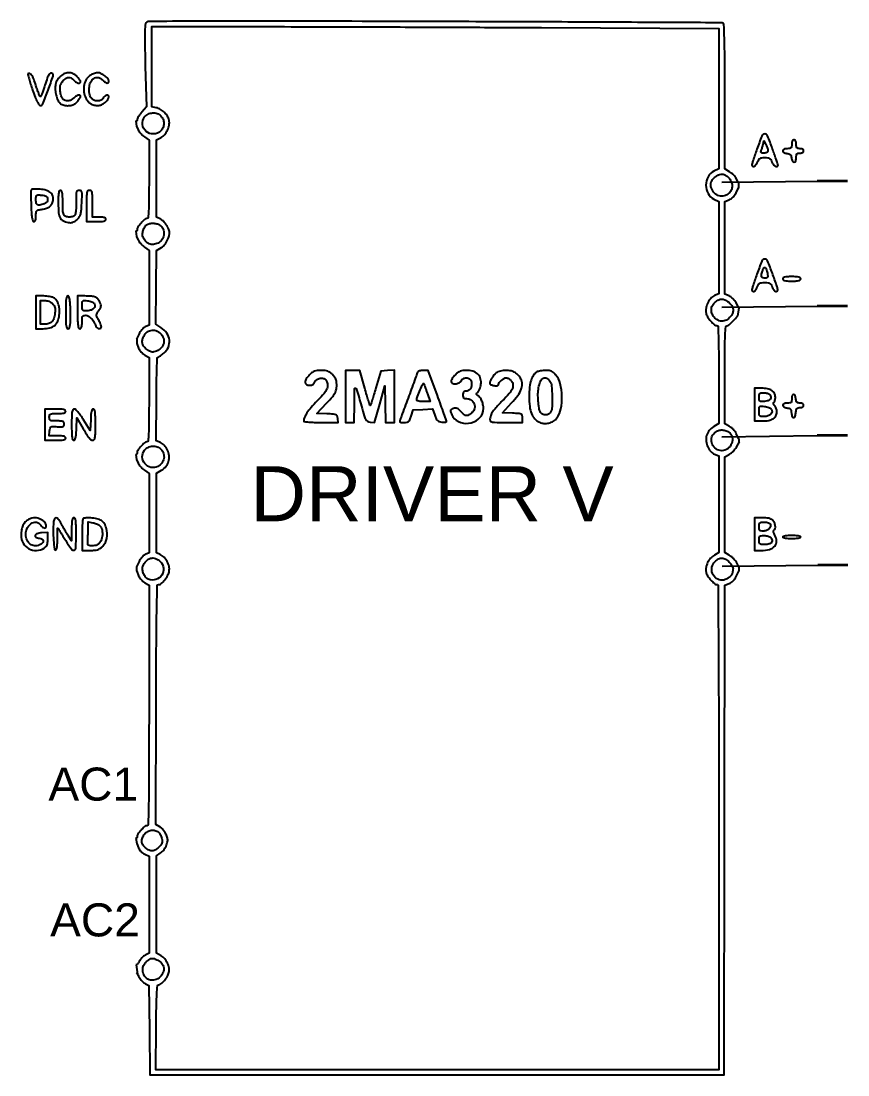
# Model space of a CAD drawing. Header units: millimetres. Extents: x 357084 to 357504, y 509210 to 509507.
# Drawn here: x 357382.76 to 357414.16, y 509431.54 to 509471.55 of the extents above; entities that cross this region are included whole.
import ezdxf

# ---------------------------------------------------------------- set-up
doc = ezdxf.new("R2010")
doc.units = ezdxf.units.MM
doc.layers.add('PDF_Geometría', color=7, linetype='Continuous')
doc.styles.get("Standard").update_dxf_attribs({"font": 'arial.ttf'})

msp = doc.modelspace()

# ---------------------------------------------------------------- linework, layer by layer
for p, q in [((357387.115, 509467.75), (357387.149, 509467.551)), ((357409.364, 509465.429), (357412.987, 509465.471)), ((357410.005, 509465.432), (357410.005, 509465.199)), ((357387.117, 509463.57), (357387.14, 509463.37)), ((357409.364, 509460.686), (357412.987, 509460.727)), ((357410.016, 509460.658), (357409.958, 509460.345)), ((357387.157, 509459.495), (357387.157, 509459.294)), ((357409.369, 509455.768), (357412.992, 509455.809)), ((357410.012, 509455.687), (357410.012, 509455.578)), ((357410.012, 509455.578), (357410.043, 509455.574)), ((357387.117, 509455.096), (357387.149, 509454.896)), ((357409.386, 509450.853), (357413.009, 509450.894)), ((357387.146, 509450.829), (357387.138, 509450.659)), ((357410.014, 509450.837), (357410.014, 509450.661)), ((357387.117, 509440.52), (357387.153, 509440.321)), ((357387.136, 509435.718), (357387.184, 509435.358))]:
    msp.add_line(p, q)
for points in [[(357387.507, 509471.479, 0.160916), (357387.472, 509471.388, 0.009308), (357387.461, 509471.086, 0.008987), (357387.461, 509470.626, 0.002015), (357387.479, 509469.841), (357387.521, 509468.288), (357387.344, 509468.087, 0.018689), (357387.276, 509468.004, 0.022294), (357387.219, 509467.92, 0.021778), (357387.177, 509467.847, 0.117924), (357387.167, 509467.803, -0.409872), (357387.115, 509467.75, -0.000905)], [(357410.005, 509465.432), (357409.986, 509465.432), (357409.916, 509465.573, 0.053105), (357409.876, 509465.635, 0.025672), (357409.813, 509465.706, 0.025121), (357409.74, 509465.774, 0.032891), (357409.666, 509465.827), (357409.486, 509465.941), (357409.484, 509468.696, 0.001055), (357409.48, 509470.101, 0.005298), (357409.467, 509470.886, 0.002645), (357409.45, 509471.422, 0.319047), (357409.411, 509471.474, 0.073521), (357409.352, 509471.483, 0.000013), (357406.165, 509471.499, 0.000306), (357402.636, 509471.515, 0.000185), (357398.459, 509471.529, 0.000197), (357392.188, 509471.546, 0.001728), (357389.408, 509471.543, 0.000579), (357387.621, 509471.533, 0.221295), (357387.507, 509471.479, 0.160916)], [(357387.149, 509467.551), (357387.211, 509467.413, 0.051225), (357387.247, 509467.352, 0.023404), (357387.306, 509467.279, 0.022886), (357387.376, 509467.207, 0.029204), (357387.446, 509467.148), (357387.619, 509467.021), (357387.619, 509465.534, -0.001722), (357387.616, 509464.725, -0.011673), (357387.604, 509464.326, -0.015112), (357387.584, 509464.088, -0.381198), (357387.539, 509464.048, 0.187522), (357387.451, 509464.014, 0.028394), (357387.317, 509463.876, 0.029799), (357387.198, 509463.722, 0.15027), (357387.167, 509463.62, -0.410093), (357387.117, 509463.57, -0.000787)], [(357410.016, 509460.658), (357409.911, 509460.852, 0.043264), (357409.859, 509460.931, 0.03246), (357409.79, 509461.009, 0.033194), (357409.714, 509461.073, 0.062236), (357409.644, 509461.113), (357409.481, 509461.181), (357409.481, 509462.941), (357409.481, 509464.701), (357409.649, 509464.765, 0.061405), (357409.725, 509464.804, 0.045727), (357409.798, 509464.865, 0.043224), (357409.862, 509464.943, 0.041029), (357409.914, 509465.031), (357410.005, 509465.222)], [(357387.14, 509463.37), (357387.149, 509463.37), (357387.211, 509463.233, 0.051281), (357387.248, 509463.171, 0.023397), (357387.306, 509463.098, 0.022877), (357387.376, 509463.027, 0.029164), (357387.446, 509462.968), (357387.619, 509462.84), (357387.619, 509461.42), (357387.619, 509459.999), (357387.477, 509459.934, 0.069647), (357387.416, 509459.895, 0.033319), (357387.349, 509459.83, 0.032227), (357387.288, 509459.752, 0.039538), (357387.241, 509459.671), (357387.146, 509459.473)], [(357410.012, 509455.687), (357410.011, 509455.687), (357409.918, 509455.882, 0.045212), (357409.87, 509455.964, 0.031174), (357409.802, 509456.046, 0.031518), (357409.726, 509456.118, 0.054344), (357409.653, 509456.166), (357409.481, 509456.255), (357409.481, 509458.118, -0.001358), (357409.484, 509459.132, -0.009223), (357409.496, 509459.633, -0.00968), (357409.515, 509459.939, -0.390671), (357409.56, 509459.981, 0.188227), (357409.644, 509460.013, 0.017192), (357409.807, 509460.174, 0.017741), (357409.958, 509460.345, 0.02673), (357409.967, 509460.357, -0.412156)], [(357387.153, 509459.302), (357387.224, 509459.132, 0.050196), (357387.263, 509459.06, 0.031296), (357387.321, 509458.983, 0.031231), (357387.389, 509458.915, 0.048511), (357387.457, 509458.866), (357387.619, 509458.77), (357387.619, 509457.172, -0.001588), (357387.616, 509456.3, -0.010875), (357387.604, 509455.871, -0.013342), (357387.584, 509455.615, -0.384297), (357387.539, 509455.574, 0.187507), (357387.451, 509455.54, 0.028346), (357387.317, 509455.402, 0.029747), (357387.198, 509455.249, 0.150385), (357387.167, 509455.146, -0.409536), (357387.117, 509455.096, -0.000775)], [(357410.018, 509450.829), (357409.921, 509451, 0.041418), (357409.871, 509451.073, 0.025618), (357409.802, 509451.149, 0.025618), (357409.725, 509451.219, 0.041418), (357409.653, 509451.268), (357409.482, 509451.365), (357409.482, 509453.186), (357409.481, 509455.006), (357409.644, 509455.09, 0.051967), (357409.715, 509455.137, 0.02661), (357409.794, 509455.209, 0.026123), (357409.868, 509455.292, 0.0355), (357409.925, 509455.374), (357410.043, 509455.574)], [(357387.145, 509454.896), (357387.149, 509454.896), (357387.211, 509454.759, 0.051281), (357387.248, 509454.697, 0.023397), (357387.306, 509454.624, 0.022877), (357387.376, 509454.553, 0.029164), (357387.446, 509454.494), (357387.619, 509454.367), (357387.619, 509452.861), (357387.619, 509451.355), (357387.477, 509451.291, 0.069647), (357387.416, 509451.252, 0.033319), (357387.349, 509451.187, 0.032227), (357387.288, 509451.108, 0.039538), (357387.241, 509451.028), (357387.146, 509450.829), (357387.138, 509450.829, 0.000508)], [(357387.138, 509450.659), (357387.153, 509450.659), (357387.224, 509450.488, 0.050196), (357387.263, 509450.416, 0.031296), (357387.321, 509450.34, 0.031231), (357387.389, 509450.271, 0.048511), (357387.457, 509450.222), (357387.619, 509450.127), (357387.619, 509445.563, -0.000515), (357387.616, 509443.026, -0.003851), (357387.604, 509441.822, -0.001904), (357387.588, 509441.047, -0.406886), (357387.539, 509440.999, 0.187522), (357387.451, 509440.965, 0.028394), (357387.317, 509440.827, 0.029799), (357387.198, 509440.673, 0.15027), (357387.167, 509440.571, -0.410538), (357387.117, 509440.52, -0.000653)], [(357387.136, 509435.426, -0.010155), (357387.161, 509435.392, -0.017424), (357387.205, 509435.323, -0.015975), (357387.246, 509435.248, 0.038833), (357387.293, 509435.173, 0.030989), (357387.354, 509435.099, 0.031928), (357387.42, 509435.037, 0.065816), (357387.48, 509435), (357387.617, 509434.937), (357387.632, 509433.237), (357387.647, 509431.537), (357398.55, 509431.537), (357409.453, 509431.537), (357409.468, 509440.831), (357409.482, 509450.126), (357409.649, 509450.189, 0.061505), (357409.725, 509450.229, 0.045677), (357409.798, 509450.29, 0.043173), (357409.862, 509450.368, 0.04103), (357409.914, 509450.456), (357410.011, 509450.659), (357410.014, 509450.659)], [(357387.151, 509440.321), (357387.153, 509440.321), (357387.223, 509440.154, 0.056959), (357387.261, 509440.084, 0.037626), (357387.32, 509440.014, 0.037687), (357387.388, 509439.954, 0.058235), (357387.455, 509439.914), (357387.619, 509439.842), (357387.619, 509438.001), (357387.619, 509436.16), (357387.473, 509436.082, 0.048844), (357387.411, 509436.04, 0.029074), (357387.346, 509435.98, 0.028899), (357387.287, 509435.912, 0.043802), (357387.245, 509435.846, -0.053762), (357387.187, 509435.757, -0.108305), (357387.136, 509435.718, -0.076711)]]:
    msp.add_lwpolyline(points, format="xyb")
for points in [[(357402.519, 509471.298), (357409.256, 509471.26), (357409.254, 509468.6), (357409.253, 509465.941), (357409.071, 509465.851, 0.153496), (357408.848, 509465.638, 0.126443), (357408.766, 509465.318, 0.126667), (357408.848, 509464.999, 0.154288), (357409.071, 509464.787), (357409.253, 509464.698), (357409.254, 509462.946), (357409.256, 509461.195), (357409.091, 509461.122, 0.105079), (357408.947, 509461.018, 0.071751), (357408.834, 509460.849, 0.069993), (357408.77, 509460.651, 0.088913), (357408.772, 509460.459, 0.096514), (357408.828, 509460.317, 0.040959), (357408.953, 509460.154, 0.03934), (357409.095, 509460.019, 0.171518), (357409.203, 509459.981, -0.404864), (357409.226, 509459.959, -0.000993), (357409.241, 509459.463, -0.004692), (357409.252, 509458.872, -0.002322), (357409.256, 509458.122), (357409.256, 509456.263), (357409.061, 509456.149, 0.089179), (357408.892, 509456.003, 0.099937), (357408.792, 509455.813, 0.098385), (357408.773, 509455.596, 0.08378), (357408.836, 509455.376, 0.037561), (357408.889, 509455.283, 0.041526), (357408.953, 509455.203, 0.044908), (357409.024, 509455.14, 0.067883), (357409.097, 509455.101), (357409.256, 509455.041), (357409.255, 509453.203), (357409.255, 509451.365), (357409.09, 509451.272, 0.078105), (357408.941, 509451.153, 0.07106), (357408.83, 509450.991, 0.072614), (357408.771, 509450.808, 0.088605), (357408.772, 509450.628, 0.09706), (357408.828, 509450.487, 0.0407), (357408.953, 509450.324, 0.039042), (357409.096, 509450.189, 0.171534), (357409.203, 509450.151, -0.412503), (357409.227, 509450.127, -0.000045), (357409.241, 509447.643, -0.000971), (357409.252, 509444.735, -0.000445), (357409.256, 509440.943), (357409.256, 509431.734), (357398.564, 509431.734), (357387.873, 509431.734), (357387.889, 509433.344, -0.00182), (357387.9, 509434.168, -0.00942), (357387.916, 509434.623, -0.007996), (357387.937, 509434.918, -0.389023), (357387.977, 509434.954, 0.181839), (357388.072, 509434.99, 0.036017), (357388.201, 509435.121, 0.038459), (357388.317, 509435.28, 0.080728), (357388.375, 509435.42, 0.099315), (357388.381, 509435.59, 0.067887), (357388.323, 509435.776, 0.066342), (357388.216, 509435.943, 0.084319), (357388.076, 509436.062), (357387.901, 509436.165), (357387.901, 509438.011), (357387.901, 509439.856), (357388.047, 509439.952, 0.086338), (357388.165, 509440.062, 0.051628), (357388.265, 509440.227, 0.052616), (357388.325, 509440.399, 0.13603), (357388.319, 509440.53, 0.025123), (357388.262, 509440.683, 0.048614), (357388.198, 509440.797, 0.05684), (357388.121, 509440.884, 0.051105), (357388.024, 509440.956), (357387.873, 509441.045), (357387.888, 509445.598, -0.000581), (357387.898, 509448.003, -0.003455), (357387.914, 509449.259, -0.00125), (357387.933, 509450.108, -0.407088), (357387.976, 509450.151, 0.18286), (357388.084, 509450.192, 0.043421), (357388.218, 509450.333, 0.044502), (357388.334, 509450.507, 0.087013), (357388.386, 509450.665, 0.095147), (357388.379, 509450.842, 0.067874), (357388.308, 509451.027, 0.067665), (357388.189, 509451.188, 0.093068), (357388.043, 509451.291), (357387.901, 509451.355), (357387.901, 509452.866), (357387.901, 509454.377), (357388.096, 509454.491, 0.089203), (357388.264, 509454.637, 0.099416), (357388.364, 509454.827, 0.0981), (357388.384, 509455.043, 0.084559), (357388.322, 509455.262, 0.039471), (357388.27, 509455.353, 0.038308), (357388.204, 509455.435, 0.040458), (357388.131, 509455.501, 0.064339), (357388.058, 509455.543), (357387.894, 509455.612), (357387.899, 509457.189, -0.002568), (357387.905, 509457.865, -0.006351), (357387.918, 509458.36, -0.002209), (357387.935, 509458.75, -0.307518), (357387.961, 509458.786, 0.06278), (357387.993, 509458.801, 0.009785), (357388.05, 509458.84, 0.010762), (357388.116, 509458.89, 0.009189), (357388.184, 509458.944, 0.115405), (357388.353, 509459.17, 0.133045), (357388.392, 509459.436, 0.12514), (357388.292, 509459.697, 0.09562), (357388.07, 509459.91), (357387.873, 509460.038), (357387.891, 509461.436), (357387.908, 509462.833), (357388.089, 509462.947, 0.049078), (357388.169, 509463.01, 0.040371), (357388.242, 509463.091, 0.039188), (357388.302, 509463.186, 0.03961), (357388.347, 509463.289, 0.021411), (357388.388, 509463.423, 0.074618), (357388.397, 509463.513, 0.075903), (357388.379, 509463.601, 0.022653), (357388.326, 509463.728, 0.040195), (357388.275, 509463.815, 0.030531), (357388.207, 509463.902, 0.031257), (357388.132, 509463.976, 0.060754), (357388.063, 509464.024), (357387.901, 509464.107), (357387.901, 509465.573), (357387.901, 509467.039), (357388.075, 509467.129, 0.096019), (357388.215, 509467.24, 0.06767), (357388.325, 509467.409, 0.067745), (357388.385, 509467.6, 0.096803), (357388.381, 509467.778, 0.086145), (357388.319, 509467.931, 0.057614), (357388.201, 509468.078, 0.057449), (357388.052, 509468.195, 0.083924), (357387.897, 509468.258), (357387.732, 509468.294), (357387.732, 509469.815), (357387.732, 509471.336), (357391.757, 509471.336, -0.000634), (357393.764, 509471.333, -0.000237), (357396.579, 509471.325, -0.000235), (357399.645, 509471.312, -0.000285)], [(357383.024, 509469.547, 0.268477), (357383.017, 509469.521, 0.003606), (357383.064, 509469.353, 0.009087), (357383.124, 509469.157, 0.005707), (357383.201, 509468.929, 0.00794), (357383.299, 509468.661, 0.023793), (357383.378, 509468.483, 0.029926), (357383.444, 509468.369, 0.251843), (357383.495, 509468.341, 0.306134), (357383.589, 509468.405, 0.00716), (357383.791, 509468.93, 0.00692), (357383.979, 509469.46, 0.349074), (357383.944, 509469.558, 0.228053), (357383.878, 509469.565, 0.16987), (357383.82, 509469.518, 0.054988), (357383.758, 509469.389, 0.007702), (357383.665, 509469.108, -0.007304), (357383.611, 509468.944, -0.011696), (357383.56, 509468.806, -0.005584), (357383.513, 509468.693, -0.300745), (357383.495, 509468.68, -0.300297), (357383.476, 509468.693, -0.005732), (357383.43, 509468.804, -0.011855), (357383.379, 509468.94, -0.007409), (357383.326, 509469.102, 0.01638), (357383.24, 509469.348, 0.056738), (357383.161, 509469.498, 0.136281), (357383.09, 509469.558, 0.314352)], [(357384.225, 509469.419, 0.033721), (357384.14, 509469.323, 0.070406), (357384.092, 509469.235, 0.065931), (357384.067, 509469.135, 0.026522), (357384.06, 509468.993, 0.045669), (357384.079, 509468.786, 0.053122), (357384.135, 509468.597, 0.060976), (357384.218, 509468.452, 0.142439), (357384.317, 509468.377, 0.068079), (357384.482, 509468.338, 0.071642), (357384.648, 509468.346, 0.077026), (357384.795, 509468.399, 0.101652), (357384.903, 509468.49, 0.014683), (357384.948, 509468.551, 0.018289), (357384.986, 509468.61, 0.016758), (357385.014, 509468.661, 0.117439), (357385.02, 509468.688, 0.302967), (357384.994, 509468.728, 0.161669), (357384.932, 509468.732, 0.087531), (357384.847, 509468.694, 0.059811), (357384.766, 509468.624, -0.093194), (357384.666, 509468.548, -0.098175), (357384.546, 509468.515, -0.106946), (357384.432, 509468.531, -0.131752), (357384.344, 509468.593, -0.071196), (357384.316, 509468.64, -0.023059), (357384.287, 509468.715, -0.022463), (357384.263, 509468.802, -0.02345), (357384.247, 509468.89, -0.032965), (357384.24, 509469.002, -0.062511), (357384.251, 509469.092, -0.065352), (357384.283, 509469.173, -0.039412), (357384.341, 509469.259, -0.062447), (357384.449, 509469.366, -0.139495), (357384.555, 509469.408, -0.153702), (357384.661, 509469.386, -0.08132), (357384.766, 509469.302, 0.059014), (357384.849, 509469.229, 0.097918), (357384.934, 509469.193, 0.185222), (357384.994, 509469.203, 0.267959), (357385.02, 509469.248, 0.130216), (357385.012, 509469.279, 0.023416), (357384.979, 509469.33, 0.023867), (357384.935, 509469.388, 0.01959), (357384.882, 509469.446, 0.090957), (357384.728, 509469.552, 0.116235), (357384.559, 509469.584, 0.110506), (357384.388, 509469.539, 0.076366)], [(357385.408, 509469.499, 0.129083), (357385.251, 509469.352, 0.086997), (357385.158, 509469.124, 0.081546), (357385.145, 509468.863, 0.091335), (357385.218, 509468.623, 0.056372), (357385.303, 509468.496, 0.081476), (357385.406, 509468.409, 0.080992), (357385.531, 509468.358, 0.055017), (357385.685, 509468.341, 0.110341), (357385.813, 509468.37, 0.059329), (357385.951, 509468.456, 0.060709), (357386.059, 509468.567, 0.164365), (357386.094, 509468.67, 0.224355), (357386.07, 509468.72, 0.229105), (357386.016, 509468.733, 0.125213), (357385.944, 509468.697, 0.075495), (357385.881, 509468.624, -0.134433), (357385.798, 509468.547, -0.105927), (357385.679, 509468.515, -0.100871), (357385.553, 509468.533, -0.110234), (357385.448, 509468.6, -0.137764), (357385.369, 509468.74, -0.063011), (357385.346, 509468.95, -0.062233), (357385.375, 509469.163, -0.117075), (357385.458, 509469.316, -0.09397), (357385.551, 509469.387, -0.126104), (357385.654, 509469.41, -0.116234), (357385.762, 509469.381, -0.072144), (357385.868, 509469.302, 0.036054), (357385.959, 509469.223, 0.125418), (357386.03, 509469.193, 0.277294), (357386.075, 509469.212, 0.159068), (357386.094, 509469.27, 0.186607), (357386.058, 509469.36, 0.047506), (357385.939, 509469.469, 0.048156), (357385.796, 509469.556, 0.117898), (357385.676, 509469.582, 0.048481), (357385.62, 509469.576, 0.02203), (357385.548, 509469.557, 0.02157), (357385.473, 509469.53, 0.027651)], [(357388.071, 509467.946, -0.107676), (357388.152, 509467.82, -0.089323), (357388.18, 509467.664, -0.089323), (357388.152, 509467.507, -0.107676), (357388.071, 509467.381, -0.189408), (357387.795, 509467.261, -0.186842), (357387.508, 509467.36, -0.192433), (357387.369, 509467.622, -0.196124), (357387.45, 509467.906, -0.109352), (357387.583, 509468.015, -0.101433), (357387.753, 509468.061, -0.101879), (357387.927, 509468.037, -0.111341)], [(357410.704, 509466.686, 0.001666), (357410.549, 509466.242, 0.035402), (357410.513, 509466.107, 0.211722), (357410.526, 509466.05, 0.236), (357410.576, 509466.025, 0.163598), (357410.611, 509466.037, 0.051049), (357410.652, 509466.075, 0.044846), (357410.692, 509466.13, 0.03656), (357410.724, 509466.195, -0.039463), (357410.77, 509466.285, -0.118334), (357410.819, 509466.334, -0.107894), (357410.887, 509466.357, -0.029827), (357411.001, 509466.364, -0.028884), (357411.116, 509466.358, -0.111423), (357411.183, 509466.334, -0.123781), (357411.229, 509466.286, -0.039492), (357411.272, 509466.195, 0.09849), (357411.335, 509466.094, 0.103363), (357411.43, 509466.027, 0.301499), (357411.489, 509466.038, 0.293843), (357411.502, 509466.096, -0.000856), (357411.485, 509466.145, -0.000041), (357411.429, 509466.308, -0.000067), (357411.361, 509466.501, -0.000048), (357411.286, 509466.717, 0.012083), (357411.108, 509467.192, 0.320996), (357411, 509467.261, 0.291487), (357410.891, 509467.183, 0.010704)], [(357411.118, 509466.633, -0.102483), (357411.109, 509466.588, -0.147302), (357411.084, 509466.557, -0.108721), (357411.04, 509466.539, -0.041111), (357410.973, 509466.534, -0.025888), (357410.897, 509466.538, -0.163524), (357410.863, 509466.553, -0.247696), (357410.853, 509466.582, -0.061473), (357410.867, 509466.633, 0.017639), (357410.885, 509466.68, 0.008487), (357410.905, 509466.742, 0.008403), (357410.923, 509466.807, 0.011907), (357410.937, 509466.866), (357410.966, 509467.001), (357411.041, 509466.866, -0.025888), (357411.07, 509466.807, -0.021353), (357411.094, 509466.742, -0.021873), (357411.112, 509466.68, -0.052418)], [(357412.024, 509466.873, -0.030723), (357412.018, 509466.777, -0.167168), (357411.995, 509466.731, -0.167168), (357411.95, 509466.709, -0.030723), (357411.854, 509466.703, 0.082192), (357411.73, 509466.683, 0.299611), (357411.683, 509466.623, 0.309201), (357411.721, 509466.558, 0.083971), (357411.84, 509466.523, -0.046929), (357411.918, 509466.507, -0.121406), (357411.967, 509466.477, -0.121406), (357411.997, 509466.428, -0.046929), (357412.013, 509466.35, 0.083971), (357412.048, 509466.231, 0.309201), (357412.113, 509466.194, 0.299611), (357412.173, 509466.24, 0.082192), (357412.193, 509466.364, -0.030103), (357412.199, 509466.455, -0.144586), (357412.219, 509466.503, -0.173074), (357412.26, 509466.527, -0.047675), (357412.334, 509466.534, 0.04716), (357412.393, 509466.539, 0.088208), (357412.438, 509466.556, 0.118484), (357412.466, 509466.583, 0.140575), (357412.476, 509466.618, 0.140575), (357412.466, 509466.653, 0.118484), (357412.438, 509466.681, 0.088208), (357412.393, 509466.698, 0.04716), (357412.334, 509466.703, -0.047675), (357412.26, 509466.71, -0.173074), (357412.219, 509466.734, -0.144586), (357412.199, 509466.782, -0.030103), (357412.193, 509466.873, 0.033607), (357412.188, 509466.947, 0.082504), (357412.172, 509467, 0.12651), (357412.145, 509467.031, 0.152103), (357412.108, 509467.042, 0.152103), (357412.072, 509467.031, 0.12651), (357412.045, 509467, 0.082504), (357412.029, 509466.947, 0.033607)], [(357409.625, 509465.604, -0.089012), (357409.724, 509465.462, -0.101592), (357409.762, 509465.3, -0.106262), (357409.732, 509465.142, -0.106051), (357409.64, 509465.011, -0.119782), (357409.462, 509464.91, -0.138637), (357409.267, 509464.911, -0.131277), (357409.094, 509465.014, -0.102225), (357408.975, 509465.2, -0.078972), (357408.949, 509465.328, -0.106757), (357408.968, 509465.444, -0.094704), (357409.036, 509465.552, -0.051236), (357409.156, 509465.655, -0.063343), (357409.282, 509465.722, -0.117076), (357409.397, 509465.736, -0.113138), (357409.508, 509465.697, -0.0567)], [(357383.146, 509465.142, 0.112192), (357383.137, 509465.105, 0.003083), (357383.136, 509464.937, 0.006215), (357383.137, 509464.74, 0.004207), (357383.144, 509464.514, 0.005804), (357383.159, 509464.221, 0.028064), (357383.178, 509464.056, 0.052911), (357383.205, 509463.962, 0.305338), (357383.246, 509463.935, 0.195004), (357383.281, 509463.949, 0.113423), (357383.306, 509463.988, 0.064928), (357383.321, 509464.055, 0.022338), (357383.325, 509464.154, -0.021402), (357383.331, 509464.29, -0.168169), (357383.357, 509464.347, -0.15513), (357383.413, 509464.379, -0.017456), (357383.559, 509464.403, 0.039666), (357383.731, 509464.44, 0.09358), (357383.846, 509464.5, 0.106043), (357383.923, 509464.593, 0.060833), (357383.975, 509464.73, 0.126962), (357383.973, 509464.894, 0.146272), (357383.89, 509465.027, 0.109102), (357383.724, 509465.119, 0.051867), (357383.483, 509465.165, 0.015079), (357383.362, 509465.171, 0.022508), (357383.255, 509465.169, 0.018938), (357383.171, 509465.16, 0.246058)], [(357383.767, 509464.797, -0.069909), (357383.767, 509464.734, -0.120799), (357383.748, 509464.685, -0.104215), (357383.706, 509464.647, -0.043316), (357383.636, 509464.613, -0.02592), (357383.469, 509464.559, -0.175473), (357383.384, 509464.567, -0.238964), (357383.339, 509464.625, -0.049387), (357383.325, 509464.758, -0.018958), (357383.33, 509464.884, -0.197739), (357383.353, 509464.93, -0.18497), (357383.402, 509464.948, -0.016266), (357383.537, 509464.941, -0.024618), (357383.647, 509464.927, -0.09536), (357383.711, 509464.902, -0.139429), (357383.747, 509464.861, -0.078724)], [(357384.173, 509464.622, 0.018948), (357384.186, 509464.265, 0.101746), (357384.24, 509464.079, 0.157997), (357384.35, 509463.97, 0.066403), (357384.549, 509463.902, 0.047949), (357384.64, 509463.893, 0.077463), (357384.717, 509463.905, 0.069752), (357384.792, 509463.94, 0.032092), (357384.879, 509464.006, 0.051335), (357384.97, 509464.101, 0.092023), (357385.019, 509464.197, 0.051549), (357385.045, 509464.339, 0.007441), (357385.065, 509464.632, 0.00402), (357385.079, 509464.942, 0.056838), (357385.07, 509465.053, 0.206435), (357385.037, 509465.102, 0.142386), (357384.971, 509465.121, 0.130135), (357384.905, 509465.104, 0.195985), (357384.869, 509465.058, 0.064125), (357384.854, 509464.958, 0.005722), (357384.851, 509464.702, -0.010203), (357384.844, 509464.351, -0.090566), (357384.81, 509464.201, -0.205956), (357384.735, 509464.129, -0.089297), (357384.596, 509464.105, -0.089297), (357384.458, 509464.129, -0.205956), (357384.383, 509464.201, -0.090566), (357384.349, 509464.351, -0.010203), (357384.342, 509464.702, 0.007779), (357384.339, 509464.92, 0.042124), (357384.325, 509465.037, 0.099213), (357384.299, 509465.099, 0.248887), (357384.258, 509465.121, 0.271438), (357384.215, 509465.096, 0.08586), (357384.189, 509465.024, 0.035924), (357384.176, 509464.886, 0.006089)], [(357385.246, 509464.528), (357385.246, 509463.935), (357385.613, 509463.935, 0.00942), (357385.801, 509463.939, 0.047315), (357385.905, 509463.952, 0.108427), (357385.96, 509463.979, 0.232029), (357385.981, 509464.02, 0.188641), (357385.965, 509464.059, 0.12648), (357385.924, 509464.086, 0.063857), (357385.849, 509464.1, 0.016668), (357385.726, 509464.105), (357385.472, 509464.105), (357385.472, 509464.613, 0.004487), (357385.469, 509464.922, 0.050222), (357385.455, 509465.044, 0.168559), (357385.42, 509465.1, 0.17273), (357385.359, 509465.121, 0.193568), (357385.297, 509465.097, 0.15568), (357385.263, 509465.033, 0.043488), (357385.249, 509464.894, 0.003595)], [(357388.071, 509463.766, -0.118933), (357388.169, 509463.605, -0.119186), (357388.183, 509463.417, -0.118687), (357388.11, 509463.244, -0.117263), (357387.965, 509463.121, -0.090419), (357387.787, 509463.068, -0.124417), (357387.621, 509463.091, -0.121691), (357387.485, 509463.191, -0.084198), (357387.387, 509463.357, -0.123217), (357387.373, 509463.48, -0.060997), (357387.412, 509463.633, -0.061604), (357387.485, 509463.77, -0.143831), (357387.575, 509463.841, -0.073111), (357387.704, 509463.872, -0.060366), (357387.844, 509463.867, -0.062582), (357387.974, 509463.831, -0.096505)], [(357410.704, 509461.94, 0.001668), (357410.549, 509461.496, 0.035886), (357410.513, 509461.362, 0.215665), (357410.527, 509461.305, 0.231512), (357410.578, 509461.28, 0.167193), (357410.612, 509461.292, 0.055992), (357410.651, 509461.33, 0.048318), (357410.687, 509461.385, 0.038986), (357410.716, 509461.449, -0.040099), (357410.757, 509461.543, -0.134461), (357410.803, 509461.59, -0.111961), (357410.871, 509461.613, -0.023612), (357410.998, 509461.619, -0.023612), (357411.125, 509461.613, -0.111961), (357411.194, 509461.59, -0.134461), (357411.24, 509461.543, -0.040099), (357411.281, 509461.449, 0.044239), (357411.31, 509461.384, 0.053853), (357411.349, 509461.329, 0.062819), (357411.392, 509461.292, 0.149185), (357411.432, 509461.28, 0.230965), (357411.483, 509461.305, 0.219915), (357411.496, 509461.361, 0.034039), (357411.458, 509461.496, 0.001397), (357411.289, 509461.972, 0.011925), (357411.107, 509462.444, 0.318225), (357410.999, 509462.513, 0.291647), (357410.89, 509462.435, 0.010674)], [(357411.098, 509461.97, -0.01812), (357411.114, 509461.87, -0.128872), (357411.107, 509461.821, -0.229447), (357411.08, 509461.796, -0.070337), (357411.023, 509461.788, -0.056293), (357410.925, 509461.799, -0.237618), (357410.881, 509461.836, -0.156334), (357410.874, 509461.906, -0.022545), (357410.91, 509462.047, -0.039412), (357410.96, 509462.174, -0.394981), (357411.009, 509462.192, -0.22805), (357411.056, 509462.14, -0.021828)], [(357411.685, 509461.76, 0.222027), (357411.704, 509461.719, 0.113455), (357411.755, 509461.693, 0.050675), (357411.852, 509461.679, 0.010614), (357412.024, 509461.675, 0.010614), (357412.195, 509461.679, 0.050675), (357412.292, 509461.693, 0.113455), (357412.344, 509461.719, 0.222027), (357412.363, 509461.76, 0.222027), (357412.344, 509461.801, 0.113455), (357412.292, 509461.827, 0.050675), (357412.195, 509461.841, 0.010614), (357412.024, 509461.845, 0.010614), (357411.852, 509461.841, 0.050675), (357411.755, 509461.827, 0.113455), (357411.704, 509461.801, 0.222027)], [(357383.325, 509460.489), (357383.325, 509459.868), (357383.605, 509459.868, 0.062168), (357383.856, 509459.899, 0.11591), (357384.037, 509459.993, 0.119403), (357384.154, 509460.156, 0.068422), (357384.214, 509460.391, 0.049527), (357384.217, 509460.62, 0.068674), (357384.172, 509460.82, 0.082662), (357384.084, 509460.972, 0.130129), (357383.963, 509461.059, 0.041984), (357383.893, 509461.079, 0.015614), (357383.793, 509461.095, 0.015344), (357383.682, 509461.107, 0.017918), (357383.576, 509461.11), (357383.325, 509461.11)], [(357383.953, 509460.821, -0.05177), (357384.013, 509460.748, -0.086089), (357384.044, 509460.675, -0.06642), (357384.054, 509460.583, -0.020489), (357384.044, 509460.443, -0.051034), (357384.003, 509460.256, -0.112733), (357383.928, 509460.132, -0.127313), (357383.814, 509460.061, -0.074899), (357383.654, 509460.037), (357383.495, 509460.037), (357383.495, 509460.489), (357383.495, 509460.941), (357383.664, 509460.941, -0.056465), (357383.74, 509460.932, -0.041685), (357383.82, 509460.907, -0.041701), (357383.894, 509460.868, -0.056667)], [(357384.455, 509460.489, 0.004969), (357384.458, 509460.169, 0.026383), (357384.471, 509459.994, 0.051616), (357384.494, 509459.896, 0.320088), (357384.534, 509459.868, 0.30122), (357384.595, 509459.908, 0.067911), (357384.63, 509460.036, 0.034363), (357384.644, 509460.262, 0.007845), (357384.635, 509460.644, 0.007646), (357384.622, 509460.877, 0.034745), (357384.603, 509461.011, 0.069297), (357384.576, 509461.086, 0.278112), (357384.536, 509461.11, 0.31311), (357384.495, 509461.082, 0.057139), (357384.471, 509460.987, 0.027364), (357384.458, 509460.814, 0.004825)], [(357384.907, 509460.489, 0.004556), (357384.91, 509460.154, 0.029335), (357384.923, 509459.985, 0.06897), (357384.948, 509459.896, 0.298365), (357384.992, 509459.868, 0.188641), (357385.031, 509459.883, 0.12648), (357385.058, 509459.924, 0.063857), (357385.073, 509459.999, 0.016668), (357385.077, 509460.122, -0.012819), (357385.081, 509460.272, -0.111506), (357385.098, 509460.336, -0.208852), (357385.138, 509460.366, -0.063025), (357385.214, 509460.376, -0.140526), (357385.317, 509460.346, -0.063477), (357385.428, 509460.256, -0.055285), (357385.528, 509460.124, -0.047945), (357385.602, 509459.966, 0.137437), (357385.649, 509459.902, 0.136381), (357385.722, 509459.87, 0.197152), (357385.784, 509459.886, 0.245181), (357385.809, 509459.938, 0.073092), (357385.802, 509459.977, 0.013757), (357385.777, 509460.045, 0.014445), (357385.742, 509460.124, 0.012787), (357385.702, 509460.204, -0.015236), (357385.641, 509460.329, -0.115155), (357385.628, 509460.394, -0.130625), (357385.645, 509460.453, -0.021718), (357385.713, 509460.554, 0.027722), (357385.773, 509460.645, 0.096969), (357385.796, 509460.711, 0.101403), (357385.791, 509460.779, 0.031907), (357385.758, 509460.876, 0.084261), (357385.685, 509460.992, 0.115552), (357385.585, 509461.063, 0.075165), (357385.43, 509461.099, 0.01968), (357385.176, 509461.11), (357384.907, 509461.11)], [(357385.551, 509460.811, -0.200635), (357385.565, 509460.717, -0.158172), (357385.511, 509460.629, -0.107406), (357385.392, 509460.567, -0.067666), (357385.235, 509460.546, -0.038137), (357385.145, 509460.552, -0.189824), (357385.102, 509460.578, -0.147556), (357385.081, 509460.63, -0.020493), (357385.077, 509460.747, -0.01877), (357385.081, 509460.873, -0.19441), (357385.104, 509460.919, -0.187934), (357385.153, 509460.937, -0.017366), (357385.283, 509460.93, -0.037258), (357385.371, 509460.916, -0.046478), (357385.449, 509460.889, -0.052864), (357385.512, 509460.853, -0.098564)], [(357409.612, 509460.883, -0.053493), (357409.725, 509460.772, -0.09643), (357409.787, 509460.659, -0.110955), (357409.797, 509460.541, -0.088593), (357409.758, 509460.421, -0.086722), (357409.624, 509460.248, -0.12903), (357409.455, 509460.161, -0.138458), (357409.274, 509460.171, -0.106871), (357409.104, 509460.273, -0.102169), (357409.003, 509460.416, -0.110227), (357408.971, 509460.584, -0.111822), (357409.013, 509460.748, -0.107677), (357409.122, 509460.88, -0.050683), (357409.254, 509460.964, -0.115154), (357409.368, 509460.991, -0.116278), (357409.481, 509460.965, -0.052259)], [(357388.053, 509459.688, -0.120184), (357388.165, 509459.516, -0.140477), (357388.177, 509459.322, -0.134487), (357388.083, 509459.145, -0.106215), (357387.904, 509459.021, -0.028163), (357387.807, 509458.987, -0.086695), (357387.738, 509458.98, -0.093143), (357387.674, 509458.997, -0.03569), (357387.593, 509459.042, -0.053153), (357387.459, 509459.151, -0.099779), (357387.383, 509459.268, -0.112684), (357387.363, 509459.395, -0.081278), (357387.396, 509459.535, -0.103324), (357387.515, 509459.71, -0.13516), (357387.685, 509459.803, -0.137803), (357387.875, 509459.794, -0.109258)], [(357393.716, 509458.121, 0.048638), (357393.589, 509457.966, 0.147401), (357393.549, 509457.838, 0.261807), (357393.596, 509457.754, 0.138925), (357393.713, 509457.721, 0.041847), (357393.789, 509457.727, 0.089016), (357393.845, 509457.747, 0.109761), (357393.882, 509457.782, 0.08906), (357393.905, 509457.831, -0.16895), (357393.964, 509457.918, -0.093115), (357394.08, 509457.976, -0.091114), (357394.212, 509457.988, -0.152011), (357394.314, 509457.946, -0.093949), (357394.346, 509457.907, -0.042381), (357394.373, 509457.846, -0.039972), (357394.392, 509457.775, -0.043566), (357394.398, 509457.704, -0.093116), (357394.378, 509457.598, -0.056639), (357394.318, 509457.484, -0.034159), (357394.205, 509457.34, -0.008924), (357394.004, 509457.125, 0.014049), (357393.774, 509456.875, 0.031332), (357393.618, 509456.669, 0.041746), (357393.524, 509456.499, 0.105797), (357393.494, 509456.361, 0.383091), (357393.513, 509456.34, 0.00669), (357393.683, 509456.324, 0.012863), (357393.893, 509456.312, 0.007302), (357394.148, 509456.309), (357394.801, 509456.309), (357394.783, 509456.464, 0.06854), (357394.76, 509456.555, 0.19782), (357394.715, 509456.6, 0.083077), (357394.624, 509456.622, 0.006586), (357394.377, 509456.636), (357393.989, 509456.653), (357394.363, 509457.04, 0.015008), (357394.596, 509457.296, 0.069937), (357394.703, 509457.464, 0.093589), (357394.744, 509457.63, 0.03898), (357394.739, 509457.862, 0.079921), (357394.724, 509457.916, 0.028348), (357394.687, 509457.988, 0.02728), (357394.637, 509458.063, 0.028843), (357394.58, 509458.13, 0.039222), (357394.492, 509458.21, 0.07632), (357394.409, 509458.256, 0.065469), (357394.307, 509458.279, 0.022595), (357394.157, 509458.286, 0.023599), (357394.005, 509458.279, 0.066004), (357393.902, 509458.255, 0.073059), (357393.814, 509458.206, 0.03393)], [(357395.076, 509457.297), (357395.076, 509456.309), (357395.245, 509456.309), (357395.415, 509456.309), (357395.419, 509457.029, -0.002024), (357395.424, 509457.587, -0.519229), (357395.459, 509457.611, -0.23774), (357395.503, 509457.563, -0.001277), (357395.683, 509456.93, 0.00434), (357395.791, 509456.555, 0.052277), (357395.849, 509456.417, 0.144136), (357395.915, 509456.351, 0.099684), (357396.016, 509456.32), (357396.183, 509456.303), (357396.378, 509456.998), (357396.573, 509457.693), (357396.589, 509457.001), (357396.605, 509456.309), (357396.772, 509456.309), (357396.94, 509456.309), (357396.94, 509457.3), (357396.94, 509458.292), (357396.68, 509458.275), (357396.42, 509458.258), (357396.235, 509457.619, -0.002489), (357396.162, 509457.373, -0.003862), (357396.096, 509457.161, -0.001227), (357396.038, 509456.978, -0.118778), (357396.024, 509456.955, -0.5573), (357396.009, 509456.958, -0.002508), (357395.951, 509457.136, -0.007372), (357395.885, 509457.349, -0.004253), (357395.813, 509457.607), (357395.628, 509458.286), (357395.352, 509458.286), (357395.076, 509458.286)], [(357397.815, 509458.215, -0.002331), (357397.73, 509457.979, -0.000162), (357397.487, 509457.316, -0.000121), (357397.237, 509456.638, -0.003494), (357397.172, 509456.464, 0.019791), (357397.139, 509456.366, 0.253105), (357397.147, 509456.33, 0.206282), (357397.183, 509456.312, 0.013207), (357397.304, 509456.309, 0.037808), (357397.416, 509456.317, 0.144246), (357397.478, 509456.346, 0.112916), (357397.523, 509456.409, 0.018969), (357397.575, 509456.549), (357397.655, 509456.789), (357398.02, 509456.805), (357398.384, 509456.822), (357398.472, 509456.579, 0.021583), (357398.527, 509456.447, 0.091097), (357398.576, 509456.377, 0.11922), (357398.64, 509456.339, 0.049899), (357398.739, 509456.319, 0.020764), (357398.807, 509456.315, 0.034559), (357398.865, 509456.318, 0.039345), (357398.907, 509456.327, 0.334445), (357398.917, 509456.341, 0.084162), (357398.912, 509456.371, 0.000459), (357398.815, 509456.649, 0.001985), (357398.703, 509456.965, 0.001257), (357398.569, 509457.333), (357398.221, 509458.286), (357398.031, 509458.286, 0.034759), (357397.956, 509458.281, 0.044555), (357397.889, 509458.265, 0.051224), (357397.838, 509458.242, 0.178599)], [(357399.252, 509458.121, 0.024625), (357399.189, 509458.051, 0.027718), (357399.135, 509457.978, 0.028583), (357399.097, 509457.911, 0.115959), (357399.087, 509457.866, 0.292936), (357399.132, 509457.796, 0.126181), (357399.246, 509457.776, 0.096235), (357399.381, 509457.812, 0.140326), (357399.471, 509457.894, -0.144044), (357399.573, 509457.984, -0.159708), (357399.703, 509458, -0.164844), (357399.814, 509457.937, -0.153683), (357399.868, 509457.816, -0.073904), (357399.863, 509457.689, -0.106732), (357399.821, 509457.586, -0.122667), (357399.744, 509457.519, -0.11965), (357399.645, 509457.495, 0.087302), (357399.596, 509457.486, 0.145595), (357399.564, 509457.462, 0.116468), (357399.545, 509457.419, 0.045124), (357399.539, 509457.354, 0.045326), (357399.545, 509457.283, 0.148509), (357399.567, 509457.241, 0.152524), (357399.607, 509457.219, 0.048653), (357399.676, 509457.212, -0.148138), (357399.85, 509457.16, -0.148212), (357399.966, 509457.019, -0.154334), (357399.981, 509456.842, -0.162066), (357399.892, 509456.693, -0.02793), (357399.76, 509456.592, -0.157834), (357399.676, 509456.567, -0.167086), (357399.596, 509456.597, -0.032243), (357399.482, 509456.705, 0.020719), (357399.388, 509456.797, 0.082578), (357399.32, 509456.841, 0.118476), (357399.255, 509456.852, 0.066698), (357399.177, 509456.836, 0.032772), (357399.096, 509456.802, 0.218325), (357399.069, 509456.769, 0.149855), (357399.072, 509456.72, 0.01355), (357399.118, 509456.603, 0.183033), (357399.365, 509456.344, 0.140279), (357399.754, 509456.278, 0.13979), (357400.12, 509456.428, 0.18162), (357400.306, 509456.736, 0.069451), (357400.314, 509456.905, 0.057022), (357400.277, 509457.082, 0.060586), (357400.206, 509457.233, 0.125347), (357400.112, 509457.322, -0.043231), (357400.064, 509457.355, -0.240179), (357400.052, 509457.382, -0.154966), (357400.065, 509457.416, -0.016379), (357400.12, 509457.482, 0.071119), (357400.159, 509457.539, 0.033091), (357400.193, 509457.623, 0.031943), (357400.217, 509457.716, 0.038505), (357400.228, 509457.806, 0.100824), (357400.195, 509458.005, 0.124142), (357400.088, 509458.158, 0.110441), (357399.909, 509458.253, 0.068208), (357399.673, 509458.286, 0.027836), (357399.535, 509458.278, 0.065808), (357399.435, 509458.253, 0.069276), (357399.348, 509458.205, 0.033655)], [(357400.802, 509458.186, 0.048932), (357400.714, 509458.099, 0.034943), (357400.633, 509457.986, 0.035189), (357400.574, 509457.873, 0.103868), (357400.556, 509457.787, 0.23743), (357400.567, 509457.765, 0.050984), (357400.605, 509457.742, 0.042945), (357400.66, 509457.722, 0.029304), (357400.725, 509457.709, 0.028906), (357400.796, 509457.703, 0.067429), (357400.85, 509457.708, 0.112354), (357400.882, 509457.725, 0.224693), (357400.895, 509457.75, -0.165098), (357400.92, 509457.824, -0.050657), (357401.001, 509457.911, -0.050785), (357401.102, 509457.981, -0.128422), (357401.187, 509458.003, -0.096026), (357401.227, 509457.996, -0.038598), (357401.277, 509457.971, -0.036387), (357401.328, 509457.935, -0.038144), (357401.373, 509457.893, -0.1506), (357401.437, 509457.756, -0.139733), (357401.415, 509457.602, -0.073315), (357401.291, 509457.406, -0.018133), (357401.033, 509457.127, 0.010857), (357400.888, 509456.975, 0.012585), (357400.757, 509456.823, 0.011661), (357400.652, 509456.69, 0.069915), (357400.61, 509456.614, 0.049104), (357400.56, 509456.43, 0.321549), (357400.6, 509456.349, 0.117853), (357400.732, 509456.314, 0.006046), (357401.177, 509456.309), (357401.798, 509456.309), (357401.798, 509456.475, 0.054077), (357401.787, 509456.577, 0.230448), (357401.751, 509456.624, 0.095647), (357401.669, 509456.645, 0.005879), (357401.417, 509456.659), (357401.036, 509456.676), (357401.385, 509457.052, 0.026222), (357401.621, 509457.334, 0.067419), (357401.751, 509457.566, 0.097613), (357401.787, 509457.767, 0.115399), (357401.741, 509457.955, 0.060715), (357401.641, 509458.102, 0.08184), (357401.517, 509458.204, 0.079169), (357401.364, 509458.263, 0.052921), (357401.177, 509458.283, 0.028955), (357401.064, 509458.277, 0.034772), (357400.959, 509458.257, 0.038515), (357400.869, 509458.226, 0.068111)], [(357402.349, 509458.225, 0.110341), (357402.217, 509458.102, 0.074124), (357402.125, 509457.916, 0.053268), (357402.072, 509457.654, 0.022936), (357402.054, 509457.297, 0.027561), (357402.074, 509456.914, 0.06831), (357402.142, 509456.642, 0.092836), (357402.264, 509456.45, 0.092956), (357402.446, 509456.315, 0.096131), (357402.616, 509456.27, 0.07745), (357402.804, 509456.287, 0.077372), (357402.978, 509456.36, 0.095576), (357403.107, 509456.479, 0.112028), (357403.26, 509456.824, 0.055221), (357403.299, 509457.305, 0.055246), (357403.232, 509457.782, 0.112993), (357403.06, 509458.117, 0.034609), (357402.977, 509458.204, 0.079085), (357402.9, 509458.253, 0.076088), (357402.811, 509458.277, 0.030201), (357402.683, 509458.284, 0.021486), (357402.586, 509458.279, 0.02063), (357402.488, 509458.266, 0.021074), (357402.403, 509458.247, 0.066944)], [(357398.189, 509457.396), (357398.29, 509457.099), (357398.039, 509457.099, -0.020398), (357397.942, 509457.103, -0.032914), (357397.861, 509457.115, -0.035541), (357397.802, 509457.133, -0.313589), (357397.788, 509457.154, -0.088921), (357397.812, 509457.291, -0.014234), (357397.914, 509457.544, -0.012184), (357398.024, 509457.78, -0.672121), (357398.06, 509457.777, 0.002516), (357398.076, 509457.728, 0.000399), (357398.109, 509457.63, 0.000442), (357398.148, 509457.516, 0.000387)], [(357402.84, 509457.878, -0.129922), (357402.905, 509457.701, -0.017303), (357402.929, 509457.3, -0.018241), (357402.925, 509456.899, -0.111321), (357402.87, 509456.7, -0.151286), (357402.793, 509456.624, -0.113408), (357402.676, 509456.594, -0.116623), (357402.561, 509456.618, -0.165991), (357402.486, 509456.69, -0.075702), (357402.43, 509456.857, -0.024142), (357402.397, 509457.118, -0.024683), (357402.389, 509457.397, -0.040708), (357402.414, 509457.632, -0.052962), (357402.483, 509457.865, -0.164385), (357402.59, 509457.987, -0.258172), (357402.715, 509457.989, -0.118527)], [(357410.611, 509456.986), (357410.611, 509456.365), (357410.909, 509456.365, 0.041844), (357411.152, 509456.385, 0.096432), (357411.322, 509456.449, 0.133579), (357411.422, 509456.556, 0.12256), (357411.459, 509456.703, 0.045797), (357411.452, 509456.772, 0.037139), (357411.434, 509456.843, 0.038474), (357411.406, 509456.906, 0.075149), (357411.374, 509456.951, -0.0426), (357411.342, 509456.988, -0.096443), (357411.326, 509457.022, -0.149119), (357411.328, 509457.05, -0.165391), (357411.345, 509457.071, 0.144241), (357411.367, 509457.095, 0.041128), (357411.386, 509457.144, 0.037738), (357411.398, 509457.204, 0.032239), (357411.402, 509457.269, 0.121438), (357411.367, 509457.413, 0.128399), (357411.269, 509457.521, 0.097202), (357411.106, 509457.587, 0.04729), (357410.881, 509457.608), (357410.611, 509457.608)], [(357411.168, 509457.388, -0.09893), (357411.195, 509457.362, -0.066002), (357411.216, 509457.323, -0.062959), (357411.226, 509457.278, -0.071088), (357411.224, 509457.234, -0.112915), (357411.202, 509457.184, -0.111128), (357411.16, 509457.148, -0.075206), (357411.093, 509457.124, -0.026966), (357410.992, 509457.11, -0.015954), (357410.862, 509457.104, -0.164653), (357410.811, 509457.12, -0.209366), (357410.787, 509457.161, -0.027869), (357410.781, 509457.266, -0.028736), (357410.786, 509457.362, -0.156154), (357410.808, 509457.409, -0.174371), (357410.851, 509457.432, -0.037842), (357410.936, 509457.438, -0.02701), (357411.001, 509457.434, -0.023892), (357411.068, 509457.423, -0.02462), (357411.128, 509457.407, -0.064403)], [(357412.024, 509457.217, -0.028778), (357412.018, 509457.118, -0.165646), (357411.996, 509457.072, -0.170501), (357411.95, 509457.049, -0.030907), (357411.854, 509457.043, 0.082192), (357411.73, 509457.022, 0.299611), (357411.683, 509456.962, 0.309201), (357411.721, 509456.898, 0.083971), (357411.84, 509456.863, -0.048093), (357411.922, 509456.846, -0.14142), (357411.97, 509456.814, -0.121202), (357411.997, 509456.758, -0.03098), (357412.013, 509456.658, 0.06004), (357412.042, 509456.527, 0.377819), (357412.097, 509456.495, 0.274026), (357412.154, 509456.547, 0.048226), (357412.183, 509456.694, -0.030068), (357412.198, 509456.788, -0.124494), (357412.223, 509456.839, -0.157811), (357412.266, 509456.865, -0.057717), (357412.338, 509456.873, 0.04951), (357412.395, 509456.879, 0.088715), (357412.439, 509456.896, 0.116957), (357412.466, 509456.923, 0.139207), (357412.476, 509456.958, 0.139141), (357412.466, 509456.993, 0.11688), (357412.439, 509457.02, 0.088738), (357412.395, 509457.037, 0.049628), (357412.338, 509457.043, -0.055541), (357412.27, 509457.051, -0.13818), (357412.226, 509457.074, -0.127306), (357412.198, 509457.119, -0.043849), (357412.183, 509457.194, 0.060835), (357412.151, 509457.322, 0.27278), (357412.093, 509457.369, 0.371207), (357412.041, 509457.336, 0.073569)], [(357411.252, 509456.808, -0.168789), (357411.275, 509456.709, -0.17402), (357411.231, 509456.619, -0.123291), (357411.122, 509456.556, -0.070493), (357410.972, 509456.535, -0.023986), (357410.856, 509456.54, -0.180889), (357410.808, 509456.564, -0.170573), (357410.786, 509456.614, -0.02082), (357410.781, 509456.736, -0.01877), (357410.786, 509456.862, -0.19441), (357410.808, 509456.908, -0.187934), (357410.857, 509456.926, -0.017366), (357410.987, 509456.919, -0.037956), (357411.071, 509456.906, -0.040544), (357411.15, 509456.88, -0.044293), (357411.215, 509456.845, -0.109336)], [(357383.664, 509456.224), (357383.664, 509455.631), (357384.06, 509455.631, 0.008455), (357384.264, 509455.634, 0.044348), (357384.375, 509455.648, 0.103378), (357384.434, 509455.674, 0.241448), (357384.455, 509455.715, 0.212815), (357384.437, 509455.756, 0.117712), (357384.389, 509455.782, 0.053985), (357384.298, 509455.796, 0.011907), (357384.141, 509455.8), (357383.827, 509455.8), (357383.844, 509455.982, -0.030599), (357383.862, 509456.094, -0.209936), (357383.895, 509456.138, -0.136681), (357383.957, 509456.154, -0.010743), (357384.13, 509456.147, 0.010984), (357384.286, 509456.141, 0.094478), (357384.354, 509456.153, 0.215063), (357384.387, 509456.185, 0.091575), (357384.399, 509456.248, 0.101126), (357384.386, 509456.31, 0.196004), (357384.351, 509456.345, 0.087275), (357384.277, 509456.361, 0.011312), (357384.116, 509456.365, -0.010324), (357383.945, 509456.369, -0.105983), (357383.876, 509456.386, -0.217022), (357383.844, 509456.426, -0.063163), (357383.834, 509456.506, -0.067911), (357383.845, 509456.587, -0.221767), (357383.879, 509456.627, -0.098356), (357383.952, 509456.644, -0.008616), (357384.145, 509456.648, 0.01212), (357384.3, 509456.651, 0.054498), (357384.389, 509456.665, 0.118311), (357384.437, 509456.692, 0.211442), (357384.455, 509456.732, 0.241448), (357384.434, 509456.774, 0.103378), (357384.375, 509456.8, 0.044348), (357384.264, 509456.814, 0.008455), (357384.06, 509456.817), (357383.664, 509456.817)], [(357384.681, 509456.224, 0.004993), (357384.684, 509455.91, 0.029508), (357384.697, 509455.746, 0.0657), (357384.722, 509455.658, 0.301248), (357384.764, 509455.631, 0.26124), (357384.804, 509455.654, 0.080773), (357384.832, 509455.721, 0.03865), (357384.851, 509455.845, 0.00834), (357384.862, 509456.06), (357384.879, 509456.489), (357385.123, 509456.06, 0.011083), (357385.241, 509455.862, 0.031809), (357385.335, 509455.732, 0.046264), (357385.412, 509455.654, 0.176219), (357385.476, 509455.631, 0.206005), (357385.535, 509455.656, 0.145055), (357385.568, 509455.722, 0.041791), (357385.582, 509455.864, 0.00372), (357385.585, 509456.224, 0.004999), (357385.582, 509456.537, 0.029461), (357385.569, 509456.701, 0.06542), (357385.545, 509456.789, 0.301596), (357385.503, 509456.817, 0.255951), (357385.462, 509456.795, 0.083105), (357385.435, 509456.73, 0.040152), (357385.416, 509456.612, 0.008956), (357385.404, 509456.407), (357385.387, 509455.998), (357385.133, 509456.407, 0.013186), (357385.021, 509456.578, 0.025679), (357384.92, 509456.707, 0.02833), (357384.836, 509456.795, 0.187439), (357384.78, 509456.817, 0.242105), (357384.728, 509456.79, 0.115578), (357384.698, 509456.718, 0.037234), (357384.684, 509456.568, 0.004103)], [(357409.638, 509455.938, -0.187893), (357409.761, 509455.754, -0.146909), (357409.743, 509455.513, -0.138497), (357409.592, 509455.311, -0.164901), (357409.369, 509455.235, -0.151862), (357409.151, 509455.303, -0.14428), (357409.006, 509455.482, -0.144582), (357408.981, 509455.712, -0.152629), (357409.086, 509455.913, -0.101079), (357409.203, 509455.99, -0.084486), (357409.348, 509456.022, -0.081288), (357409.501, 509456.004, -0.083162)], [(357388.071, 509455.292, -0.118685), (357388.17, 509455.129, -0.123125), (357388.183, 509454.942, -0.120257), (357388.106, 509454.767, -0.109852), (357387.954, 509454.64, -0.172981), (357387.689, 509454.604, -0.170069), (357387.458, 509454.744, -0.169748), (357387.365, 509454.997, -0.172431), (357387.45, 509455.252, -0.109352), (357387.583, 509455.361, -0.101433), (357387.753, 509455.407, -0.101879), (357387.927, 509455.383, -0.111341)], [(357383.044, 509452.62, 0.086782), (357382.922, 509452.53, 0.07838), (357382.834, 509452.4, 0.067346), (357382.78, 509452.231, 0.042739), (357382.761, 509452.025, 0.130641), (357382.84, 509451.727, 0.138541), (357383.054, 509451.514, 0.139518), (357383.347, 509451.447, 0.133145), (357383.638, 509451.541, 0.05591), (357383.709, 509451.6, 0.095754), (357383.75, 509451.664, 0.073847), (357383.771, 509451.75, 0.022665), (357383.777, 509451.885), (357383.777, 509452.136), (357383.537, 509452.116, 0.052951), (357383.369, 509452.084, 0.224047), (357383.294, 509452.017, 0.400158), (357383.32, 509451.95, 0.082094), (357383.453, 509451.913, -0.090037), (357383.557, 509451.881, -0.229637), (357383.603, 509451.82, -0.231515), (357383.583, 509451.746, -0.091135), (357383.499, 509451.678, -0.106519), (357383.31, 509451.624, -0.148916), (357383.14, 509451.664, -0.139851), (357383.013, 509451.794, -0.089744), (357382.948, 509451.997, -0.128744), (357382.981, 509452.26, -0.139548), (357383.138, 509452.464, -0.19323), (357383.341, 509452.517, -0.225102), (357383.508, 509452.411, 0.07518), (357383.571, 509452.337, 0.1295), (357383.644, 509452.301, 0.237065), (357383.697, 509452.316, 0.215558), (357383.72, 509452.368, 0.086065), (357383.706, 509452.442, 0.079562), (357383.668, 509452.509, 0.066069), (357383.604, 509452.571, 0.037305), (357383.513, 509452.628, 0.052937), (357383.396, 509452.674, 0.072427), (357383.285, 509452.689, 0.069301), (357383.17, 509452.671, 0.043881)], [(357383.993, 509452.509, 0.026768), (357383.979, 509452.195, 0.017725), (357383.996, 509451.833, 0.00912), (357384.03, 509451.497, 0.476134), (357384.078, 509451.466, 0.246699), (357384.107, 509451.496, 0.031133), (357384.127, 509451.588, 0.026812), (357384.14, 509451.718, 0.011652), (357384.145, 509451.893, -0.001916), (357384.145, 509452.048, -0.003196), (357384.147, 509452.179, -0.000412), (357384.149, 509452.294, -0.411204), (357384.153, 509452.298, -0.251857), (357384.158, 509452.295, -0.000222), (357384.236, 509452.173, -0.002152), (357384.323, 509452.036, -0.001308), (357384.425, 509451.874, 0.011167), (357384.677, 509451.489, 0.366091), (357384.777, 509451.461, 0.282691), (357384.842, 509451.559, 0.008454), (357384.851, 509452.072, 0.004556), (357384.848, 509452.407, 0.029335), (357384.835, 509452.575, 0.06897), (357384.81, 509452.664, 0.298365), (357384.766, 509452.693, 0.254515), (357384.724, 509452.67, 0.095765), (357384.698, 509452.606, 0.040486), (357384.684, 509452.484, 0.007325), (357384.681, 509452.255), (357384.68, 509451.817), (357384.565, 509451.987, -0.012488), (357384.511, 509452.071, -0.005293), (357384.443, 509452.185, -0.005233), (357384.372, 509452.31, -0.006822), (357384.31, 509452.425, 0.030648), (357384.195, 509452.617, 0.17901), (357384.1, 509452.684, 0.37019), (357384.03, 509452.651, 0.079508)], [(357385.119, 509452.661, 0.173489), (357385.102, 509452.624, 0.005526), (357385.089, 509452.459, 0.010102), (357385.08, 509452.261, 0.00677), (357385.077, 509452.034), (357385.077, 509451.45), (357385.39, 509451.45, 0.01771), (357385.558, 509451.456, 0.055965), (357385.669, 509451.477, 0.073553), (357385.755, 509451.517, 0.049353), (357385.84, 509451.587, 0.059144), (357385.943, 509451.718, 0.069399), (357386.007, 509451.864, 0.066373), (357386.03, 509452.027, 0.048109), (357386.013, 509452.209, 0.056502), (357385.949, 509452.417, 0.112714), (357385.848, 509452.554, 0.108232), (357385.694, 509452.638, 0.049502), (357385.467, 509452.679, 0.014049), (357385.347, 509452.685, 0.019323), (357385.239, 509452.684, 0.016309), (357385.151, 509452.676, 0.17086)], [(357385.731, 509452.406, -0.170249), (357385.835, 509452.234, -0.09032), (357385.841, 509451.983, -0.093715), (357385.758, 509451.753, -0.201243), (357385.611, 509451.642, -0.045876), (357385.497, 509451.625, -0.05319), (357385.389, 509451.629, -0.070321), (357385.311, 509451.653, -0.357704), (357385.293, 509451.69, 0.051082), (357385.297, 509451.721, 0.00182), (357385.3, 509451.838, 0.003344), (357385.302, 509451.978, 0.002334), (357385.303, 509452.135), (357385.303, 509452.538), (357385.481, 509452.502, -0.021714), (357385.554, 509452.484, -0.020149), (357385.628, 509452.459, -0.020606), (357385.692, 509452.432, -0.061449)], [(357410.611, 509452.072), (357410.611, 509451.45), (357410.863, 509451.45, 0.063832), (357411.177, 509451.491, 0.145285), (357411.38, 509451.613, 0.193983), (357411.45, 509451.8, 0.123959), (357411.386, 509452.025, -0.030156), (357411.354, 509452.089, -0.05195), (357411.337, 509452.147, -0.070564), (357411.334, 509452.191, -0.236321), (357411.349, 509452.215, 0.206798), (357411.395, 509452.28, 0.082998), (357411.399, 509452.391, 0.074518), (357411.364, 509452.51, 0.102356), (357411.299, 509452.6, 0.081819), (357411.236, 509452.64, 0.044241), (357411.148, 509452.669, 0.036349), (357411.037, 509452.687, 0.021711), (357410.903, 509452.693), (357410.611, 509452.693)], [(357411.213, 509452.438, -0.163519), (357411.216, 509452.347, -0.134185), (357411.165, 509452.264, -0.108131), (357411.068, 509452.205, -0.081295), (357410.943, 509452.185, -0.033951), (357410.853, 509452.191, -0.169207), (357410.808, 509452.213, -0.162059), (357410.787, 509452.26, -0.030489), (357410.781, 509452.354, -0.032192), (357410.787, 509452.453, -0.186585), (357410.812, 509452.497, -0.156398), (357410.863, 509452.519, -0.020917), (357410.98, 509452.524, -0.03195), (357411.067, 509452.518, -0.056252), (357411.136, 509452.501, -0.07342), (357411.186, 509452.474, -0.140593)], [(357411.232, 509451.931, -0.120654), (357411.28, 509451.832, -0.237426), (357411.259, 509451.749, -0.15871), (357411.166, 509451.694, -0.055356), (357411.009, 509451.676, -0.015471), (357410.869, 509451.68, -0.145482), (357410.814, 509451.701, -0.201344), (357410.788, 509451.745, -0.034087), (357410.781, 509451.846, -0.0317), (357410.787, 509451.943, -0.181394), (357410.811, 509451.988, -0.159705), (357410.86, 509452.01, -0.023203), (357410.972, 509452.015, -0.039646), (357411.05, 509452.009, -0.038382), (357411.127, 509451.99, -0.040957), (357411.192, 509451.963, -0.100936)], [(357411.685, 509451.959, 0.339565), (357411.702, 509451.936, 0.024068), (357411.784, 509451.919, 0.025878), (357411.893, 509451.906, 0.015416), (357412.024, 509451.902, 0.015416), (357412.155, 509451.906, 0.025878), (357412.264, 509451.919, 0.024068), (357412.345, 509451.936, 0.339565), (357412.363, 509451.959, 0.339565), (357412.345, 509451.981, 0.024068), (357412.264, 509451.999, 0.025878), (357412.155, 509452.011, 0.015416), (357412.024, 509452.015, 0.015416), (357411.893, 509452.011, 0.025878), (357411.784, 509451.999, 0.024068), (357411.702, 509451.981, 0.339565)], [(357388.045, 509451.029, -0.16688), (357388.17, 509450.774, -0.180663), (357388.106, 509450.506, -0.177528), (357387.881, 509450.343, -0.162265), (357387.593, 509450.355, -0.132653), (357387.492, 509450.429, -0.070294), (357387.413, 509450.563, -0.069568), (357387.372, 509450.716, -0.120995), (357387.388, 509450.845, -0.0887), (357387.509, 509451.047, -0.146143), (357387.676, 509451.152, -0.157965), (357387.864, 509451.145, -0.108385)], [(357409.652, 509451.006, -0.03336), (357409.714, 509450.935, -0.041924), (357409.762, 509450.86, -0.047758), (357409.79, 509450.792, -0.120423), (357409.793, 509450.738, 0.002936), (357409.785, 509450.694, 0.00298), (357409.777, 509450.65, 0.002898), (357409.771, 509450.612, 0.012236), (357409.768, 509450.589, -0.165858), (357409.731, 509450.507, -0.049871), (357409.625, 509450.415, -0.049892), (357409.497, 509450.344, -0.10361), (357409.386, 509450.32, -0.150866), (357409.16, 509450.39, -0.151715), (357409.013, 509450.576, -0.148108), (357408.994, 509450.815, -0.142662), (357409.112, 509451.029, -0.07093), (357409.246, 509451.13, -0.136875), (357409.376, 509451.16, -0.12817), (357409.508, 509451.12, -0.05845)], [(357387.974, 509440.759, -0.078406), (357388.013, 509440.719, -0.034618), (357388.052, 509440.656, -0.03318), (357388.084, 509440.583, -0.038134), (357388.105, 509440.508, -0.041111), (357388.116, 509440.41, -0.089016), (357388.104, 509440.335, -0.082954), (357388.067, 509440.266, -0.032205), (357387.995, 509440.184, -0.058597), (357387.867, 509440.083, -0.124795), (357387.748, 509440.046, -0.123801), (357387.625, 509440.07, -0.057183), (357387.485, 509440.156, -0.085627), (357387.383, 509440.269, -0.126207), (357387.343, 509440.396, -0.116364), (357387.366, 509440.534, -0.065991), (357387.453, 509440.681, -0.093851), (357387.564, 509440.777, -0.095521), (357387.702, 509440.826, -0.097144), (357387.846, 509440.819, -0.100848)], [(357387.954, 509435.889, -0.097467), (357388.11, 509435.764, -0.140928), (357388.182, 509435.605, -0.139341), (357388.159, 509435.43, -0.094399), (357388.045, 509435.262, -0.130044), (357387.84, 509435.143, -0.159145), (357387.619, 509435.153, -0.16191), (357387.449, 509435.292, -0.135099), (357387.381, 509435.515, -0.0436), (357387.386, 509435.614, -0.070512), (357387.41, 509435.694, -0.068828), (357387.456, 509435.766, -0.039547), (357387.528, 509435.839, -0.025642), (357387.649, 509435.933, -0.123812), (357387.729, 509435.963, -0.123342), (357387.814, 509435.952, -0.025365)]]:
    msp.add_lwpolyline(points, format="xyb", close=True)
at = {"layer": 'PDF_Geometría', "lineweight": 35}
for points in [[(357414.135, 509465.471), (357412.987, 509465.471)], [(357414.135, 509460.727), (357412.987, 509460.727)], [(357414.139, 509455.809), (357412.992, 509455.809)], [(357414.157, 509450.894), (357413.009, 509450.894)]]:
    msp.add_lwpolyline(points, dxfattribs=at)

# ---------------------------------------------------------------- texts
at = {"attachment_point": 1}
for s, width, heights, insert, char_height in [('\\P\\P      DRIVER V', 21.12388, [13.875], (357386.606, 509461.618), 2.09037), ('\\P\\P      AC1', 14.62082, [9.566], (357380.878, 509447.386), 1.2542), ('\\P\\P      AC2', 14.62082, [9.566], (357380.943, 509442.231), 1.2542)]:
    msp.add_mtext_dynamic_manual_height_columns(s, width=width, gutter_width=10.452, heights=heights, dxfattribs=dict(at, insert=insert, char_height=char_height))

doc.saveas('drawing.dxf')
